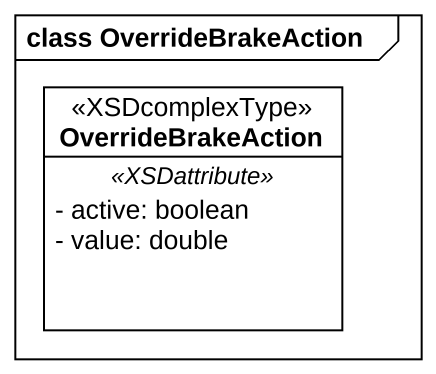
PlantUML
@startuml
mainframe class OverrideBrakeAction
hide circle
hide empty members
skinparam classAttributeIconSize 0
class OverrideBrakeAction <<XSDcomplexType>> {
  .. <<XSDattribute>> ..
  - active: boolean
  - value: double
}
@enduml
